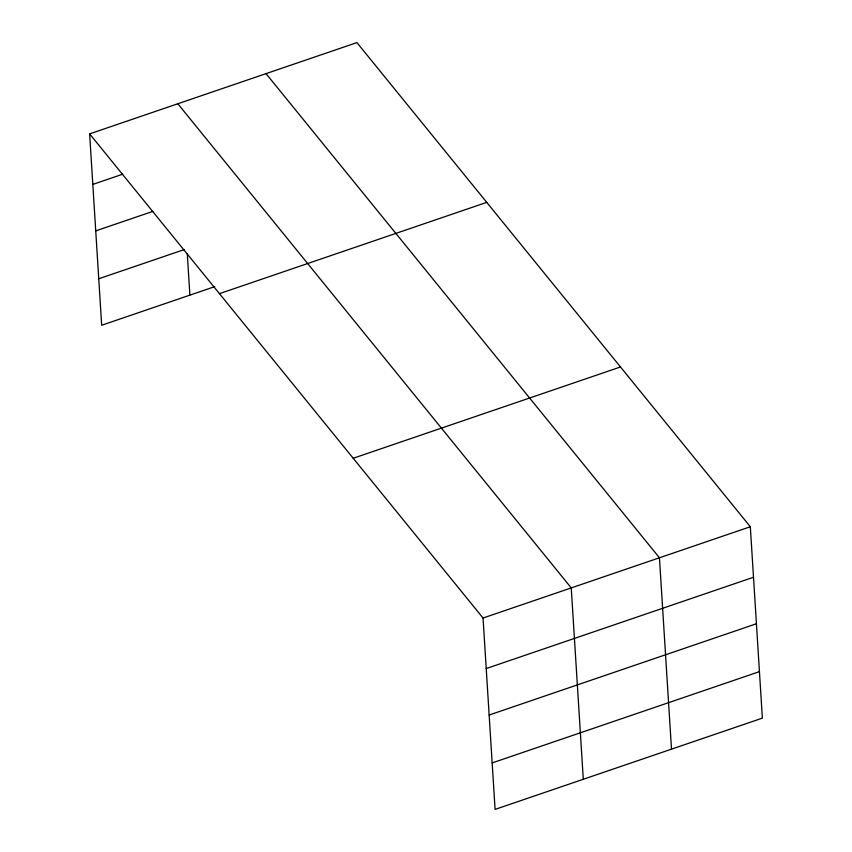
<?xml version="1.0" encoding="UTF-8"?>
<svg xmlns="http://www.w3.org/2000/svg" width="852" height="852" viewBox="0 0 852 852"><rect width="100%" height="100%" fill="white"/><g stroke="black" fill="none" stroke-linecap="round" stroke-linejoin="round"><path stroke-width="1.28" d="M89.63 133.881L356.913 42.6L750.324 526.749L762.37 718.119L495.087 809.4L483.041 618.03L89.63 133.881L101.676 325.251L214.725 286.645M92.815 184.405L122.624 174.223M95.733 230.881L152.881 211.371M98.747 278.774L184.469 249.498M219.465 293.652L486.737 202.371M353.218 458.259L620.501 366.978M483.041 618.03L750.324 526.749M486.226 668.554L753.498 577.262M489.144 715.03L756.427 623.749M492.158 762.923L759.441 671.632M266.037 73.634L659.448 557.783L671.493 749.153M177.834 103.763L571.245 587.901L583.29 779.271M187.291 253.96L189.879 295.133"/></g></svg>
